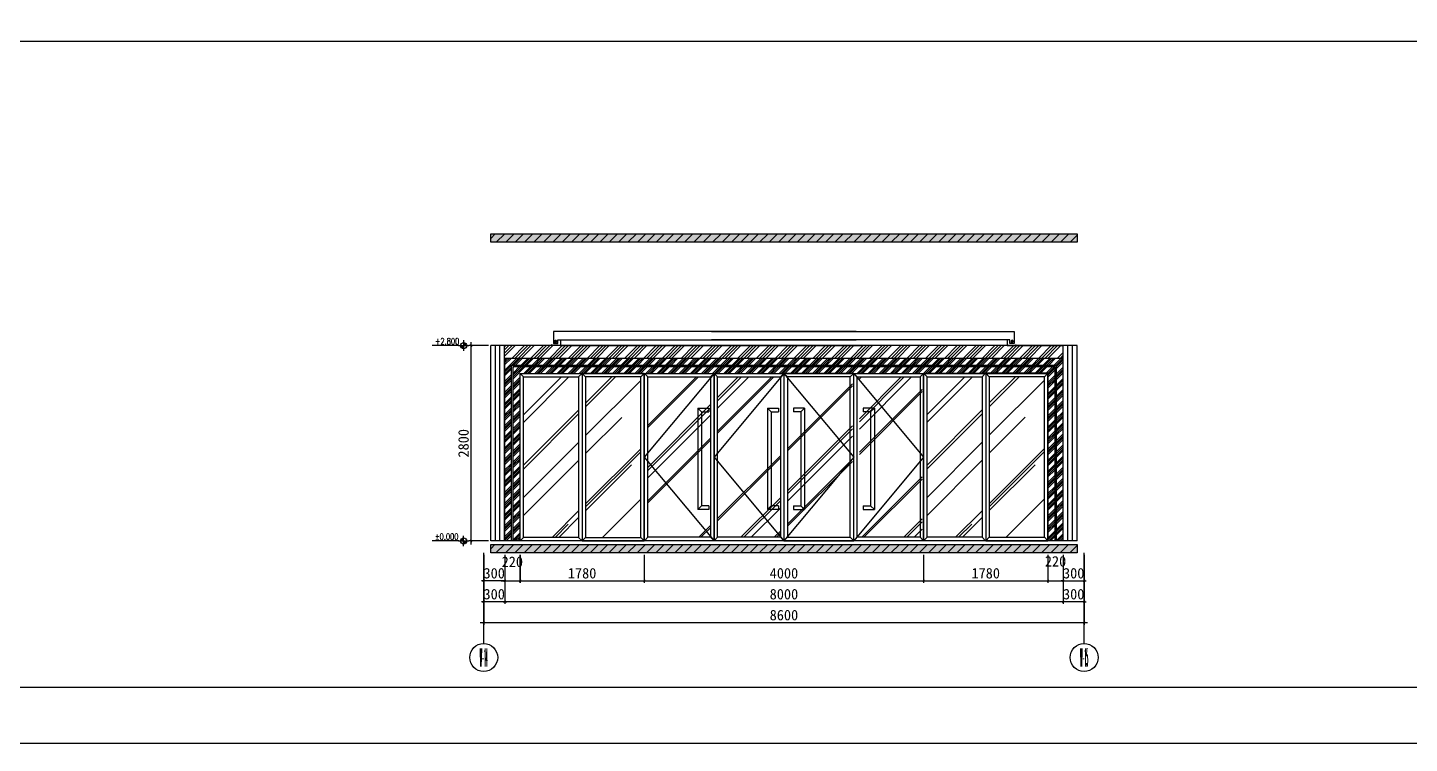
# Model space of a CAD drawing. Header units: millimetres. Extents: x 110215 to 630040, y -488650 to 141897.
# Drawn here: x 353544 to 373335, y 121786 to 132042 of the extents above; entities that cross this region are included whole.
import ezdxf
from ezdxf.enums import TextEntityAlignment as Align
from ezdxf.xclip import XClip

# ---------------------------------------------------------------- set-up
doc = ezdxf.new("R2010")
doc.units = ezdxf.units.MM
doc.header["$LTSCALE"] = 1000
doc.header["$XCLIPFRAME"] = 0
doc.layers.get('Defpoints').update_dxf_attribs({"color": 2})
for name, color, linetype in [('0-118标注', 2, 'Continuous'), ('0-140b立面看线', 3, 'Continuous'), ('0-140c立面材料填充', 250, 'Continuous'), ('0-140d立面材料分隔', 146, 'Continuous'), ('0-140立面图剖切线', 4, 'Continuous')]:
    doc.layers.add(name, color=color, linetype=linetype)
doc.styles.add('_TCH_AXIS', font='COMPLEX', dxfattribs={"bigfont": 'GBCBIG'})
doc.styles.add('COMPLEX', font='COMPLEX')
doc.styles.add('DIM_FONT', font='SIMPLEX', dxfattribs={"width": 0.7, "bigfont": 'GBCBIG'})
doc.styles.add('黑体', font='simhei.ttf')
doc.dimstyles.new('50', dxfattribs={"dimscale": 50, "dimtxt": 3, "dimasz": 0.6, "dimexe": 0.6, "dimexo": 0.6, "dimtad": 1, "dimdec": 0, "dimdsep": 46, "dimtxsty": '黑体', "dimblk1": 'ARCHTICK', "dimblk2": 'ARCHTICK', "dimsah": 1, "dimcen": 0, "dimdle": 1, "dimclrd": 251, "dimclre": 251, "dimclrt": 2, "dimadec": 0, "dimazin": 0, "dimtfac": 1, "dimtdec": 0, "dimtix": 1, "dimtmove": 2, "dimatfit": 3, "dimldrblk": 'DOT', "dimfxl": 0, "dimtolj": 1, "dimtzin": 0, "dimarcsym": 0})
pattern_1 = [(50, (309677.26, 30123.26), (182.18467, -15.939086), [19.05, -209.55]), (355, (309677.26, 30123.26), (-35.24342, 191.05685), [15.24, -167.64058]), (100.451445, (309692.44, 30121.93), (146.94125, 175.11775), [16.19001, -178.09024]), (46.1842, (309677.26, 30174.06), (271.07904, -42.04233), [28.575, -314.325]), (96.63556, (309699.85, 30170.55), (237.40413, 247.42612), [24.28502, -267.1356]), (351.18415, (309677.26, 30174.06), (237.40413, 247.42612), [22.85997, -251.45973]), (21, (309702.66, 30161.36), (151.61439, -102.2652), [19.05, -209.55]), (326, (309702.66, 30161.36), (61.80203, 184.18797), [15.24, -167.64]), (71.451445, (309715.3, 30152.83), (213.41642, 81.92277), [16.19001, -178.08994]), (37.5, (309677.257, 30123.256), (3.088603, 84.555039), [0, -165.608, 0, -170.18, 0, -168.275]), (7.5, (309677.26, 30123.26), (66.819663, 100.180575), [0, -97.028, 0, -161.798, 0, -64.135]), (327.5, (309620.615, 30123.256), (135.590595, -5.728744), [0, -63.5, 0, -198.12, 0, -262.89]), (317.5, (309595.21, 30123.26), (148.12918, 25.42649), [0, -82.55, 0, -131.572, 0, -186.69])]
pattern_2 = [(45, (309677.26, 30123.26), (-67.35192, 67.35192), [])]

# ---------------------------------------------------------------- blocks, each defined once
blk = doc.blocks.new('_ArchTick')
at = {"color": 0, "linetype": 'ByBlock', "const_width": 0.4}
blk.add_lwpolyline([(-0.5, -0.5), (0.5, 0.5)], dxfattribs=at)
blk = doc.blocks.new('*D328')
at = {"color": 251, "lineweight": -2, "transparency": 16777216}
for p, q in [((360377, 124486), (360377, 124086)), ((360597, 124486), (360597, 124086)), ((360327, 124116), (360647, 124116))]:
    blk.add_line(p, q, dxfattribs=at)
at = {"layer": 'Defpoints', "color": 0, "transparency": 16777216}
for p in [(360377, 124516), (360597, 124516), (360597, 124116)]:
    blk.add_point(p, dxfattribs=at)
at = {"color": 251, "lineweight": -2, "transparency": 16777216, "xscale": 30, "yscale": 30, "zscale": 30, "rotation": 180}
blk.add_blockref('_ArchTick', (360377, 124116), dxfattribs=at)
at = {"color": 251, "lineweight": -2, "transparency": 16777216, "xscale": 30, "yscale": 30, "zscale": 30}
blk.add_blockref('_ArchTick', (360597, 124116), dxfattribs=at)
at = {"color": 2, "transparency": 16777216, "insert": (360487, 124387), "char_height": 150, "attachment_point": 5, "style": '黑体'}
blk.add_mtext('\\A1;220', dxfattribs=at)
blk = doc.blocks.new('_DOT')
at = {"color": 0, "linetype": 'ByBlock'}
blk.add_line((-0.5, 0), (-1, 0), dxfattribs=at)
at = {"color": 0, "linetype": 'ByBlock', "const_width": 0.5}
blk.add_lwpolyline([(-0.25, 0, 1), (0.25, 0, 1)], format="xyb", close=True, dxfattribs=at)
blk = doc.blocks.new('*D329')
at = {"color": 251, "lineweight": -2, "transparency": 16777216}
for p, q in [((360596, 124486), (360596, 124086)), ((362376, 124486), (362376, 124086)), ((360546, 124116), (362426, 124116))]:
    blk.add_line(p, q, dxfattribs=at)
at = {"layer": 'Defpoints', "color": 0, "transparency": 16777216}
for p in [(360596, 124516), (362376, 124516), (362376, 124116)]:
    blk.add_point(p, dxfattribs=at)
at = {"color": 251, "lineweight": -2, "transparency": 16777216, "xscale": 30, "yscale": 30, "zscale": 30, "rotation": 180}
blk.add_blockref('_ArchTick', (360596, 124116), dxfattribs=at)
at = {"color": 251, "lineweight": -2, "transparency": 16777216, "xscale": 30, "yscale": 30, "zscale": 30}
blk.add_blockref('_ArchTick', (362376, 124116), dxfattribs=at)
at = {"color": 2, "transparency": 16777216, "insert": (361486, 124223), "char_height": 150, "attachment_point": 5, "style": '黑体'}
blk.add_mtext('\\A1;1780', dxfattribs=at)
blk = doc.blocks.new('*D322')
at = {"color": 251, "lineweight": -2, "transparency": 16777216}
for p, q in [((362377, 124486), (362377, 124086)), ((366377, 124486), (366377, 124086)), ((362327, 124116), (366427, 124116))]:
    blk.add_line(p, q, dxfattribs=at)
at = {"layer": 'Defpoints', "color": 0, "transparency": 16777216}
for p in [(362377, 124516), (366377, 124516), (366377, 124116)]:
    blk.add_point(p, dxfattribs=at)
at = {"color": 251, "lineweight": -2, "transparency": 16777216, "xscale": 30, "yscale": 30, "zscale": 30, "rotation": 180}
blk.add_blockref('_ArchTick', (362377, 124116), dxfattribs=at)
at = {"color": 251, "lineweight": -2, "transparency": 16777216, "xscale": 30, "yscale": 30, "zscale": 30}
blk.add_blockref('_ArchTick', (366377, 124116), dxfattribs=at)
at = {"color": 2, "transparency": 16777216, "insert": (364377, 124223), "char_height": 150, "attachment_point": 5, "style": '黑体'}
blk.add_mtext('\\A1;4000', dxfattribs=at)
blk = doc.blocks.new('*D323')
at = {"color": 251, "lineweight": -2, "transparency": 16777216}
for p, q in [((366377, 124486), (366377, 124086)), ((368158, 124486), (368158, 124086)), ((366327, 124116), (368208, 124116))]:
    blk.add_line(p, q, dxfattribs=at)
at = {"layer": 'Defpoints', "color": 0, "transparency": 16777216}
for p in [(366377, 124516), (368158, 124516), (368158, 124116)]:
    blk.add_point(p, dxfattribs=at)
at = {"color": 251, "lineweight": -2, "transparency": 16777216, "xscale": 30, "yscale": 30, "zscale": 30, "rotation": 180}
blk.add_blockref('_ArchTick', (366377, 124116), dxfattribs=at)
at = {"color": 251, "lineweight": -2, "transparency": 16777216, "xscale": 30, "yscale": 30, "zscale": 30}
blk.add_blockref('_ArchTick', (368158, 124116), dxfattribs=at)
at = {"color": 2, "transparency": 16777216, "insert": (367267, 124223), "char_height": 150, "attachment_point": 5, "style": '黑体'}
blk.add_mtext('\\A1;1780', dxfattribs=at)
blk = doc.blocks.new('*D324')
at = {"color": 251, "lineweight": -2, "transparency": 16777216}
for p, q in [((368157, 124486), (368157, 124086)), ((368377, 124486), (368377, 124086)), ((368107, 124116), (368427, 124116))]:
    blk.add_line(p, q, dxfattribs=at)
at = {"layer": 'Defpoints', "color": 0, "transparency": 16777216}
for p in [(368157, 124516), (368377, 124516), (368377, 124116)]:
    blk.add_point(p, dxfattribs=at)
at = {"color": 251, "lineweight": -2, "transparency": 16777216, "xscale": 30, "yscale": 30, "zscale": 30, "rotation": 180}
blk.add_blockref('_ArchTick', (368157, 124116), dxfattribs=at)
at = {"color": 251, "lineweight": -2, "transparency": 16777216, "xscale": 30, "yscale": 30, "zscale": 30}
blk.add_blockref('_ArchTick', (368377, 124116), dxfattribs=at)
at = {"color": 2, "transparency": 16777216, "insert": (368267, 124394), "char_height": 150, "attachment_point": 5, "style": '黑体'}
blk.add_mtext('\\A1;220', dxfattribs=at)
blk = doc.blocks.new('*D325')
at = {"color": 251, "lineweight": -2, "transparency": 16777216}
for p, q in [((360077, 124486), (360077, 124086)), ((360377, 124486), (360377, 124086)), ((360077, 124116), (360047, 124116)), ((360377, 124116), (360077, 124116)), ((360377, 124116), (360407, 124116))]:
    blk.add_line(p, q, dxfattribs=at)
at = {"layer": 'Defpoints', "color": 0, "transparency": 16777216}
for p in [(360077, 124516), (360377, 124516), (360077, 124116)]:
    blk.add_point(p, dxfattribs=at)
at = {"color": 251, "lineweight": -2, "transparency": 16777216, "xscale": 30, "yscale": 30, "zscale": 30}
blk.add_blockref('_ArchTick', (360077, 124116), dxfattribs=at)
at = {"color": 251, "lineweight": -2, "transparency": 16777216, "xscale": 30, "yscale": 30, "zscale": 30, "rotation": 180}
blk.add_blockref('_ArchTick', (360377, 124116), dxfattribs=at)
at = {"color": 2, "transparency": 16777216, "insert": (360227, 124223), "char_height": 150, "attachment_point": 5, "style": '黑体'}
blk.add_mtext('\\A1;300', dxfattribs=at)
blk = doc.blocks.new('*D326')
at = {"color": 251, "lineweight": -2, "transparency": 16777216}
for p, q in [((368377, 124486), (368377, 124086)), ((368677, 124486), (368677, 124086)), ((368377, 124116), (368347, 124116)), ((368377, 124116), (368677, 124116)), ((368677, 124116), (368707, 124116))]:
    blk.add_line(p, q, dxfattribs=at)
at = {"layer": 'Defpoints', "color": 0, "transparency": 16777216}
for p in [(368377, 124516), (368677, 124516), (368677, 124116)]:
    blk.add_point(p, dxfattribs=at)
at = {"color": 251, "lineweight": -2, "transparency": 16777216, "xscale": 30, "yscale": 30, "zscale": 30}
blk.add_blockref('_ArchTick', (368377, 124116), dxfattribs=at)
at = {"color": 251, "lineweight": -2, "transparency": 16777216, "xscale": 30, "yscale": 30, "zscale": 30, "rotation": 180}
blk.add_blockref('_ArchTick', (368677, 124116), dxfattribs=at)
at = {"color": 2, "transparency": 16777216, "insert": (368527, 124223), "char_height": 150, "attachment_point": 5, "style": '黑体'}
blk.add_mtext('\\A1;300', dxfattribs=at)
blk = doc.blocks.new('*D327')
at = {"color": 251, "lineweight": -2, "transparency": 16777216}
for p, q in [((368377, 124086), (368377, 123786)), ((368677, 124086), (368677, 123786)), ((368377, 123816), (368347, 123816)), ((368677, 123816), (368377, 123816)), ((368677, 123816), (368707, 123816))]:
    blk.add_line(p, q, dxfattribs=at)
at = {"layer": 'Defpoints', "color": 0, "transparency": 16777216}
for p in [(368377, 124116), (368677, 124116), (368377, 123816)]:
    blk.add_point(p, dxfattribs=at)
at = {"color": 251, "lineweight": -2, "transparency": 16777216, "xscale": 30, "yscale": 30, "zscale": 30}
blk.add_blockref('_ArchTick', (368377, 123816), dxfattribs=at)
at = {"color": 251, "lineweight": -2, "transparency": 16777216, "xscale": 30, "yscale": 30, "zscale": 30, "rotation": 180}
blk.add_blockref('_ArchTick', (368677, 123816), dxfattribs=at)
at = {"color": 2, "transparency": 16777216, "insert": (368527, 123923), "char_height": 150, "attachment_point": 5, "style": '黑体'}
blk.add_mtext('\\A1;300', dxfattribs=at)
blk = doc.blocks.new('*D330')
at = {"color": 251, "lineweight": -2, "transparency": 16777216}
for p, q in [((360377, 124086), (360377, 123786)), ((368377, 124086), (368377, 123786)), ((368427, 123816), (360327, 123816))]:
    blk.add_line(p, q, dxfattribs=at)
at = {"layer": 'Defpoints', "color": 0, "transparency": 16777216}
for p in [(360377, 124116), (368377, 124116), (360377, 123816)]:
    blk.add_point(p, dxfattribs=at)
at = {"color": 251, "lineweight": -2, "transparency": 16777216, "xscale": 30, "yscale": 30, "zscale": 30, "rotation": 180}
blk.add_blockref('_ArchTick', (360377, 123816), dxfattribs=at)
at = {"color": 251, "lineweight": -2, "transparency": 16777216, "xscale": 30, "yscale": 30, "zscale": 30}
blk.add_blockref('_ArchTick', (368377, 123816), dxfattribs=at)
at = {"color": 2, "transparency": 16777216, "insert": (364377, 123923), "char_height": 150, "attachment_point": 5, "style": '黑体'}
blk.add_mtext('\\A1;8000', dxfattribs=at)
blk = doc.blocks.new('*D331')
at = {"color": 251, "lineweight": -2, "transparency": 16777216}
for p, q in [((360077, 124086), (360077, 123786)), ((360377, 124086), (360377, 123786)), ((360077, 123816), (360047, 123816)), ((360377, 123816), (360077, 123816)), ((360377, 123816), (360407, 123816))]:
    blk.add_line(p, q, dxfattribs=at)
at = {"layer": 'Defpoints', "color": 0, "transparency": 16777216}
for p in [(360077, 124116), (360377, 124116), (360077, 123816)]:
    blk.add_point(p, dxfattribs=at)
at = {"color": 251, "lineweight": -2, "transparency": 16777216, "xscale": 30, "yscale": 30, "zscale": 30}
blk.add_blockref('_ArchTick', (360077, 123816), dxfattribs=at)
at = {"color": 251, "lineweight": -2, "transparency": 16777216, "xscale": 30, "yscale": 30, "zscale": 30, "rotation": 180}
blk.add_blockref('_ArchTick', (360377, 123816), dxfattribs=at)
at = {"color": 2, "transparency": 16777216, "insert": (360227, 123923), "char_height": 150, "attachment_point": 5, "style": '黑体'}
blk.add_mtext('\\A1;300', dxfattribs=at)
blk = doc.blocks.new('*D332')
at = {"color": 251, "lineweight": -2, "transparency": 16777216}
for p, q in [((360077, 123786), (360077, 123486)), ((368677, 123786), (368677, 123486)), ((360027, 123516), (368727, 123516))]:
    blk.add_line(p, q, dxfattribs=at)
at = {"layer": 'Defpoints', "color": 0, "transparency": 16777216}
for p in [(360077, 123816), (368677, 123816), (368677, 123516)]:
    blk.add_point(p, dxfattribs=at)
at = {"color": 251, "lineweight": -2, "transparency": 16777216, "xscale": 30, "yscale": 30, "zscale": 30, "rotation": 180}
blk.add_blockref('_ArchTick', (360077, 123516), dxfattribs=at)
at = {"color": 251, "lineweight": -2, "transparency": 16777216, "xscale": 30, "yscale": 30, "zscale": 30}
blk.add_blockref('_ArchTick', (368677, 123516), dxfattribs=at)
at = {"color": 2, "transparency": 16777216, "insert": (364377, 123623), "char_height": 150, "attachment_point": 5, "style": '黑体'}
blk.add_mtext('\\A1;8600', dxfattribs=at)
blk = doc.blocks.new('_AXISO')
blk.add_circle((0, 0), 0.5)
at = {"style": 'COMPLEX', "width": 1.041667}
blk.add_attdef('A', text='', height=0.56, dxfattribs=at).set_placement((-0.25, -0.28), (0.25, -0.28), align=Align.FIT)
blk = doc.blocks.new('*D333')
at = {"color": 251, "lineweight": -2, "transparency": 16777216}
for p, q in [((360147, 127486), (359865, 127486)), ((359895, 124636), (359895, 127536)), ((360147, 124686), (359865, 124686))]:
    blk.add_line(p, q, dxfattribs=at)
at = {"layer": 'Defpoints', "color": 0, "transparency": 16777216}
for p in [(359895, 127486), (360177, 127486), (360177, 124686)]:
    blk.add_point(p, dxfattribs=at)
at = {"color": 251, "lineweight": -2, "transparency": 16777216, "xscale": 30, "yscale": 30, "zscale": 30}
for p, rotation in [((359895, 127486), 90), ((359895, 124686), 270)]:
    blk.add_blockref('_ArchTick', p, dxfattribs=dict(at, rotation=rotation))
at = {"color": 2, "transparency": 16777216, "insert": (359788, 126086), "char_height": 150, "attachment_point": 5, "rotation": 90, "style": '黑体'}
blk.add_mtext('\\A1;2800', dxfattribs=at)
blk = doc.blocks.new('ADSFSEW')
at = {"color": 4}
for p, q in [((500520, 130071, 459), (500467, 130121, 459)), ((500467, 130121, 459), (500467, 128671, 679)), ((500467, 130121, 459), (500626, 130121, 459)), ((500520, 130071, 459), (500520, 128721, 679)), ((500520, 130071, 459), (500626, 130071, 459)), ((500626, 130121, 459), (500626, 130071, 459)), ((500520, 128721, 679), (500467, 128671, 679)), ((500626, 128671, 679), (500467, 128671, 679)), ((500626, 128721, 679), (500520, 128721, 679)), ((500626, 128721, 679), (500626, 128671, 679))]:
    blk.add_line(p, q, dxfattribs=at)
blk = doc.blocks.new('*D1420')
at = {"color": 251, "lineweight": -2, "transparency": 16777216}
for p, q in [((547972, 134264), (547972, 133964)), ((590973, 134264), (590973, 133964)), ((547922, 133994), (591023, 133994))]:
    blk.add_line(p, q, dxfattribs=at)
at = {"layer": 'Defpoints', "color": 0, "transparency": 16777216}
for p in [(547972, 134294), (590973, 134294), (590973, 133994)]:
    blk.add_point(p, dxfattribs=at)
at = {"color": 251, "lineweight": -2, "transparency": 16777216, "xscale": 30, "yscale": 30, "zscale": 30, "rotation": 180}
blk.add_blockref('_ArchTick', (547972, 133994), dxfattribs=at)
at = {"color": 251, "lineweight": -2, "transparency": 16777216, "xscale": 30, "yscale": 30, "zscale": 30}
blk.add_blockref('_ArchTick', (590973, 133994), dxfattribs=at)
at = {"color": 2, "transparency": 16777216, "insert": (569472, 134101), "char_height": 150, "attachment_point": 5, "style": '黑体'}
blk.add_mtext('\\A1;43001', dxfattribs=at)
blk = doc.blocks.new('*U702')
at = {"extrusion": (0, 0, -1)}
for points in [[(0, 0), (1.5, 0, 0.414214), (0, 1.5)], [(0, 0), (-1.5, 0, 0.414214), (0, -1.5)]]:
    blk.add_hatch(color=256, dxfattribs=at).paths.add_polyline_path(points)
for p, q in [((-2.25, 0), (-15.09, 0)), ((-2.52, 0), (2.52, 0)), ((0, -2.52), (0, 2.52))]:
    blk.add_line(p, q)
blk.add_circle((0, 0), 1.5)
at = {"style": 'DIM_FONT', "width": 0.7, "flags": 8}
blk.add_attdef('%%P0.000', (-13.68, -0.59), '', height=3, dxfattribs=at)
blk = doc.blocks.new('*U703')
at = {"extrusion": (0, 0, -1)}
for points in [[(0, 0), (1.5, 0, -0.414214), (0, -1.5)], [(0, 0), (-1.5, 0, -0.414214), (0, 1.5)]]:
    blk.add_hatch(color=256, dxfattribs=at).paths.add_polyline_path(points)
for p, q in [((-2.25, 0), (-15.09, 0)), ((-2.52, 0), (2.52, 0)), ((0, 2.52), (0, -2.52))]:
    blk.add_line(p, q)
blk.add_circle((0, 0), 1.5)
at = {"style": 'DIM_FONT', "width": 0.7, "flags": 8}
blk.add_attdef('%%P0.000', (-13.68, 0.59), '', height=3, dxfattribs=at)
blk = doc.blocks.new('A$C087422EE')
for p, q in [((0, 28), (54, 28)), ((8, 72), (8, 63)), ((45, 72), (8, 72)), ((8, 63), (45, 63)), ((12, 63), (16, 45)), ((27, 0), (27, 54)), ((41, 63), (37, 45)), ((45, 63), (45, 72))]:
    blk.add_line(p, q)
blk.add_circle((27, 28), 20)
blk = doc.blocks.new('dsfsdfs')
h = blk.add_hatch()
h.set_pattern_fill('ANSI31', color=250, scale=30)
h.set_pattern_definition(pattern_2)
h.paths.add_polyline_path([(577036.8, 138713.7), (577036.8, 139413.7), (580885, 139413.7), (580885, 138713.7), (581485, 138713.7), (581485, 139413.7), (584532.4, 139413.7), (584532.4, 138713.7), (585143.4, 138713.7), (585143.4, 139413.7), (587655.8, 139413.7), (587655.8, 138713.7), (588277.5, 138713.7), (588277.5, 139413.7), (590972.5, 139413.7), (590972.5, 139563.7), (547971.5, 139563.7), (547971.5, 138713.7), (548572.1, 138713.7), (548572.1, 139413.7), (550714.8, 139413.7), (550714.8, 138713.7), (551214.8, 138713.7), (551214.8, 139413.7), (553514.8, 139413.7), (553514.8, 138713.7), (554014.8, 138713.7), (554014.8, 139413.7), (556150.1, 139413.7), (556150.1, 138713.7), (556750.2, 138713.7), (556750.2, 139413.7), (556809.7, 139413.7), (556809.7, 138713.7), (557211.6, 138713.7), (557211.6, 139413.7), (560135.5, 139413.7), (560135.5, 138713.7), (560735.5, 138713.7), (560735.5, 139413.7), (563085.4, 139413.7), (563085.4, 138713.7), (563585.4, 138713.7), (563585.4, 139413.7), (566385, 139413.7), (566385, 138713.7), (566985, 138713.7), (566985, 139413.7), (569879.2, 139413.7), (569879.2, 138713.7), (570482.1, 138713.7), (570482.1, 139413.7), (572334.9, 139413.7), (572334.9, 138713.7), (572935.3, 138713.7), (572935.3, 139413.7), (576436.8, 139413.7), (576436.8, 138713.7)])
h = blk.add_hatch()
h.set_pattern_fill('ANSI31', color=250, scale=30)
h.set_pattern_definition(pattern_2)
h.paths.add_polyline_path([(547971.5, 134993.7), (547971.5, 135113.7), (590266.5, 135113.7), (590266.5, 134993.7)])
at = {"layer": '0-140c立面材料填充'}
h = blk.add_hatch(dxfattribs=at)
h.set_pattern_fill('AR-CONC', color=256)
h.set_pattern_definition(pattern_1)
h.paths.add_polyline_path([(556750.2, 139413.7), (556809.7, 139413.7), (556809.7, 138713.7), (557211.6, 138713.7), (557211.6, 139413.7), (560135.5, 139413.7), (560135.5, 138713.7), (560735.5, 138713.7), (560735.5, 139413.7), (563085.4, 139413.7), (563085.4, 138713.7), (563585.4, 138713.7), (563585.4, 139413.7), (566385, 139413.7), (566385, 138713.7), (566985, 138713.7), (566985, 139413.7), (569879.2, 139413.7), (569879.2, 138713.7), (570482.1, 138713.7), (570482.1, 139413.7), (572334.9, 139413.7), (572334.9, 138713.7), (572935.3, 138713.7), (572935.3, 139413.7), (576436.8, 139413.7), (576436.8, 138713.7), (577036.8, 138713.7), (577036.8, 139413.7), (580885, 139413.7), (580885, 138713.7), (581485, 138713.7), (581485, 139413.7), (584532.4, 139413.7), (584532.4, 138713.7), (585143.4, 138713.7), (585143.4, 139413.7), (587655.8, 139413.7), (587655.8, 138713.7), (588277.5, 138713.7), (588277.5, 139413.7), (590972.5, 139413.7), (590972.5, 139563.7), (547971.5, 139563.7), (547971.5, 138713.7), (548572.1, 138713.7), (548572.1, 139413.7), (550714.8, 139413.7), (550714.8, 138713.7), (551214.8, 138713.7), (551214.8, 139413.7), (553514.8, 139413.7), (553514.8, 138713.7), (554014.8, 138713.7), (554014.8, 139413.7), (556150.1, 139413.7), (556150.1, 138713.7), (556750.2, 138713.7)])
h = blk.add_hatch(dxfattribs=at)
h.set_pattern_fill('AR-CONC', color=256)
h.set_pattern_definition(pattern_1)
h.paths.add_polyline_path([(547971.5, 134993.7), (547971.5, 135113.7), (590972.5, 135113.7), (590972.5, 134993.7)])
for p, q in [((547971.5, 135113.7), (590972.5, 135113.7)), ((547971.5, 134993.7), (590972.5, 134993.7))]:
    blk.add_line(p, q)
blk.add_lwpolyline([(551214.8, 138713.7), (550714.8, 138713.7), (550714.8, 139413.7), (548572.1, 139413.7), (548572.1, 138713.7), (547971.5, 138713.7), (547971.5, 139563.7), (590972.5, 139563.7)])
blk.add_lwpolyline([(547971.5, 135113.7), (590972.5, 135113.7), (590972.5, 134993.7), (547971.5, 134993.7)], close=True)
at = {"layer": '0-140立面图剖切线'}
for p, q in [((547971.5, 137963.7), (590972.5, 137963.7)), ((547971.5, 135163.7), (590972.5, 135163.7))]:
    blk.add_line(p, q, dxfattribs=at)
dim = blk.add_linear_dim(base=(590972.5, 133993.7), p1=(547971.5, 134293.7), p2=(590972.5, 134293.7), angle=180, dimstyle='50', override={"dimfxl": 10, "dimarcsym": 1})
dim.commit()
dim.dimension.update_dxf_attribs({"geometry": '*D1420', "text_midpoint": (569472, 134100.8)})

msp = doc.modelspace()

# ---------------------------------------------------------------- hatches: boundary and pattern name
h = msp.add_hatch()
h.set_pattern_fill('ANSI31', color=250, scale=30)
h.set_pattern_definition([(45, (-137325.16, -10573.77), (-67.351921, 67.351921), [])])
h.paths.add_polyline_path([(360176.7, 129086.1), (360176.7, 128966.1), (368576.5, 128966.1), (368576.5, 129086.1)])
h.paths.add_polyline_path([(368576.5, 124516.1), (368576.5, 124636.1), (360176.7, 124636.1), (360176.7, 124516.1)])
h = msp.add_hatch()
h.set_pattern_fill('ANSI34', color=250, scale=10)
h.set_pattern_definition([(45, (-137325.16, -10573.77), (-134.70384, 134.70384), []), (45, (-137280.26, -10573.77), (-134.70384, 134.70384), []), (45, (-137235.36, -10573.77), (-134.70384, 134.70384), []), (45, (-137190.46, -10573.77), (-134.70384, 134.70384), [])])
h.paths.add_polyline_path([(366376.7, 127486.1), (362376.7, 127486.1), (362376.7, 127306.1), (366376.7, 127306.1)])
h.paths.add_polyline_path([(362376.7, 127486.1), (360376.7, 127486.1), (360376.7, 127306.1), (362376.7, 127306.1)])
h.paths.add_polyline_path([(368376.5, 127486.1), (366376.7, 127486.1), (366376.7, 127306.1), (368376.5, 127306.1)])
at = {"layer": '0-140c立面材料填充'}
h = msp.add_hatch(dxfattribs=at)
h.set_pattern_fill('AR-CONC', color=256)
h.set_pattern_definition([(50, (-137325.16, -10573.77), (182.18467, -15.939086), [19.05, -209.55]), (355, (-137325.16, -10573.77), (-35.24342, 191.056845), [15.24, -167.640584]), (100.451445, (-137309.98, -10575.1), (146.94125, 175.11775), [16.19001, -178.090245]), (46.1842, (-137325.16, -10522.97), (271.07904, -42.04233), [28.575, -314.325]), (96.63556, (-137302.57, -10526.47), (237.40413, 247.42612), [24.28502, -267.13561]), (351.18415, (-137325.16, -10522.97), (237.40413, 247.42612), [22.85997, -251.45973]), (21, (-137299.76, -10535.67), (151.61439, -102.2652), [19.05, -209.55]), (326, (-137299.76, -10535.67), (61.80203, 184.187966), [15.24, -167.64]), (71.451445, (-137287.13, -10544.19), (213.41642, 81.92277), [16.19001, -178.08994]), (37.5, (-137325.164, -10573.766), (3.088603, 84.555039), [0, -165.608, 0, -170.18, 0, -168.275]), (7.5, (-137325.16, -10573.77), (66.819663, 100.180575), [0, -97.028, 0, -161.798, 0, -64.135]), (327.5, (-137381.806, -10573.766), (135.590595, -5.728744), [0, -63.5, 0, -198.12, 0, -262.89]), (317.5, (-137407.21, -10573.77), (148.129181, 25.42649), [0, -82.55, 0, -131.572, 0, -186.69])])
h.paths.add_polyline_path([(368576.5, 128966.1), (368576.5, 129086.1), (360176.7, 129086.1), (360176.7, 128966.1)])
h.paths.add_polyline_path([(360176.7, 124636.1), (360176.7, 124516.1), (368576.5, 124516.1), (368576.5, 124636.1)])
h = msp.add_hatch(dxfattribs=at)
h.set_pattern_fill('ANSI34', color=256, scale=150, style=0)
h.set_pattern_definition([(45, (75453.97, 80537.94), (-79.549513, 79.549513), []), (45, (75480.49, 80537.94), (-79.549513, 79.549513), []), (45, (75507.01, 80537.94), (-79.549513, 79.549513), []), (45, (75533.52, 80537.94), (-79.549513, 79.549513), [])])
h.paths.add_polyline_path([(368156.5, 124688.8), (368256.5, 124688.8), (368256.5, 127186.1), (360496.7, 127186.1), (360496.7, 124688.8), (360596.7, 124686.1), (360596.7, 127086.1), (368156.5, 127086.1)], flags=17)
h.paths.add_polyline_path([(368276.5, 124686.1), (368376.5, 124688.8), (368376.5, 127306.1), (360376.7, 127306.1), (360376.7, 124686.1), (360476.7, 124686.1), (360476.7, 127206.1), (368276.5, 127206.1)])
h = msp.add_hatch(dxfattribs=at)
h.set_pattern_fill('AR-RROOF', color=256, scale=30, angle=45)
h.set_pattern_definition([(45, (0, -415.4), (646.5784, 1724.2092), [11430, -1524, 3810, -762]), (45, (447.2, 570.6), (-1255.4398, 177.809), [2286, -251.46, 4572, -571.5]), (45, (-188.6, 312), (2440.8336, 3162.8462), [6096, -1066.8, 3048, -762])])
h.paths.add_polyline_path([(361536.7, 124736.1), (362326.7, 124736.1), (362326.7, 127036.1), (361536.7, 127036.1)])
h.paths.add_polyline_path([(360646.7, 124736.1), (361436.7, 124736.1), (361436.7, 127036.1), (360646.7, 127036.1)])
h = msp.add_hatch(dxfattribs=at)
h.set_pattern_fill('MR镜面,_O', color=256, scale=30)
h.set_pattern_definition([(45, (-213282.6, -71349.6), (-1166.726, 1166.726), []), (45, (-213252.6, -71349.6), (-1166.726, 1166.726), []), (45, (-212682.6, -71349.6), (-1166.726, 1166.726), []), (45, (-212637.6, -71349.6), (-1166.726, 1166.726), []), (45, (-212532.6, -71349.6), (-1166.726, 1166.726), []), (45, (-212202.6, -71349.6), (-1166.726, 1166.726), []), (45, (-212172.6, -71349.6), (-1166.726, 1166.726), [])])
h.paths.add_polyline_path([(363426.1, 124738.8), (364326.1, 124738.8), (364326.1, 127036.1), (363426.1, 127036.1)])
h.paths.add_polyline_path([(363326.1, 127036.1), (362427.2, 127036.3), (362427.2, 124739), (363326.1, 124738.8)])
h.paths.add_polyline_path([(365356.8, 127036.1), (364426.1, 127036.1), (364426.1, 124738.8), (365356.8, 124738.8)])
h.paths.add_polyline_path([(366356.8, 127036.1), (365456.8, 127036.1), (365456.8, 124738.8), (366357.4, 124738.8)])
h = msp.add_hatch(dxfattribs=at)
h.set_pattern_fill('AR-RROOF', color=256, scale=30, angle=45)
h.set_pattern_definition([(45, (5780, -412.6), (646.5784, 1724.2092), [11430, -1524, 3810, -762]), (45, (6227.2, 573.4), (-1255.4398, 177.809), [2286, -251.46, 4572, -571.5]), (45, (5591.4, 314.8), (2440.8336, 3162.8462), [6096, -1066.8, 3048, -762])])
h.paths.add_polyline_path([(367316.7, 124738.8), (368106.7, 124738.8), (368106.7, 127038.8), (367316.7, 127038.8)])
h.paths.add_polyline_path([(366426.7, 124738.8), (367216.7, 124738.8), (367216.7, 127038.8), (366426.7, 127038.8)])

# ---------------------------------------------------------------- linework, layer by layer
for p, q in [((376592.6, 131841.2), (350797.2, 131841.2)), ((376592.6, 122585.6), (350797.2, 122585.6))]:
    msp.add_line(p, q)
for points in [[(350797.2, 141896.8), (376592.6, 141896.8), (376592.6, 121785.6), (350797.2, 121785.6)], [(368576.5, 128966.1), (360176.7, 128966.1), (360176.7, 129086.1), (368576.5, 129086.1)], [(360176.7, 124636.1), (368576.5, 124636.1), (368576.5, 124516.1), (360176.7, 124516.1)]]:
    msp.add_lwpolyline(points, close=True)
at = {"layer": '0-118标注'}
for p, q in [((360076.7, 123216.1, 13.8), (360076.7, 124516.1)), ((368676.7, 123216.1, 13.8), (368676.7, 124516.1))]:
    msp.add_line(p, q, dxfattribs=at)
at = {"layer": '0-140b立面看线'}
for p, q in [((361176.7, 127566.1), (365412.3, 127566.1)), ((361176.7, 127486.1), (365512.3, 127486.1)), ((367574.4, 127486.1), (363238.8, 127486.1)), ((367574.4, 127566.1), (363338.8, 127566.1))]:
    msp.add_line(p, q, dxfattribs=at)
at = {"layer": '0-140d立面材料分隔'}
for p, q in [((360376.7, 124686.1), (360376.7, 127486.1)), ((368376.5, 124686.1), (368376.5, 127486.1)), ((360376.7, 127306.1), (368376.5, 127306.1)), ((360376.7, 127306.1), (360376.7, 124686.1)), ((368376.5, 124688.8), (368376.5, 127306.1)), ((360646.7, 127036.1), (360597.2, 127086.1)), ((361436.7, 127036.3), (361486.1, 127086.3)), ((361536.7, 127036.3), (361487.2, 127086.3)), ((362326.7, 127036.3), (362376.1, 127086.3)), ((362427.2, 127036.3), (362377.8, 127086.3)), ((363326.1, 127036.1), (363375.5, 127086.1)), ((363426.1, 127036.1), (363376.7, 127086.1)), ((364326.1, 127036.1), (364375.5, 127086.1)), ((364426.1, 127036.1), (364376.7, 127086.1)), ((365326.7, 127036.1), (365376.1, 127086.1)), ((365426.7, 127036.1), (365377.2, 127086.1)), ((366326.7, 127037.9), (366376.1, 127087.9)), ((366426.7, 127038.8), (366377.2, 127088.8)), ((367216.7, 127039), (367266.1, 127089)), ((367316.7, 127039), (367267.2, 127089)), ((368106.7, 127039), (368156.1, 127089)), ((360646.7, 124736.1), (360597.2, 124686.1)), ((361436.7, 124736.1), (361486.1, 124686.1)), ((361536.7, 124736.1), (361487.2, 124686.1)), ((362326.7, 124736.1), (362376.1, 124686.1)), ((362427.2, 124739), (362377.8, 124689)), ((363326.1, 124738.8), (363375.5, 124688.8)), ((363426.1, 124738.8), (363376.7, 124688.8)), ((364326.1, 124738.8), (364375.5, 124688.8)), ((364426.1, 124738.8), (364376.7, 124688.8)), ((365326.7, 124738.8), (365376.1, 124688.8)), ((365426.7, 124738.8), (365377.2, 124688.8)), ((366326.7, 124739), (366376.1, 124689)), ((366426.7, 124738.8), (366377.2, 124688.8)), ((367216.7, 124738.8), (367266.1, 124688.8)), ((367316.7, 124738.8), (367267.2, 124688.8)), ((368106.7, 124738.8), (368156.1, 124688.8))]:
    msp.add_line(p, q, dxfattribs=at)
for points in [[(360476.7, 124688.8), (360476.7, 127206.1), (368276.5, 127206.1), (368276.5, 124688.8)], [(360496.7, 124688.8), (360496.7, 127186.1), (368256.5, 127186.1), (368256.5, 124688.8)], [(360596.7, 124688.8), (360596.7, 127086.1), (368156.5, 127086.1), (368156.5, 124688.8)], [(362376.7, 124688.8), (362376.7, 127086.1), (366376.7, 127087.3), (366377.2, 124688.8)], [(363376.1, 127086.1), (362377.2, 125887.7), (363376.1, 124688.8)], [(364376.1, 127086.1), (363376.1, 125887.4), (364376.1, 124688.8)], [(364376.1, 127086.1), (365376.7, 125887.5), (364376.1, 124688.8)], [(365376.7, 127086.1), (366376.9, 125888.4), (365376.7, 124688.8)]]:
    msp.add_lwpolyline(points, dxfattribs=at)
for points in [[(360596.7, 127086.1), (361486.7, 127086.1), (361486.7, 124686.1), (360596.7, 124686.1)], [(362376.7, 127086.1), (361486.7, 127086.1), (361486.7, 124686.1), (362376.7, 124686.1)], [(362376.7, 127086.1), (362377.2, 127086.3), (362377.2, 124689), (362376.7, 124688.8)], [(363376.1, 124688.8), (362377.2, 124689), (362377.2, 127086.3), (363376.1, 127086.1)], [(364376.1, 124688.8), (363376.1, 124688.8), (363376.1, 127086.1), (364376.1, 127086.1)], [(364376.1, 124688.8), (365376.7, 124688.8), (365376.7, 127086.1), (364376.1, 127086.1)], [(366377.2, 124689.8), (365376.7, 124688.8), (365376.7, 127086.1), (366376.7, 127087.1)], [(366376.7, 127088.8), (367266.7, 127088.8), (367266.7, 124688.8), (366376.7, 124688.8)], [(366377.2, 124688.8), (366376.7, 124689.8), (366376.7, 127087.1), (366376.7, 127086.1)], [(368156.7, 127088.8), (367266.7, 127088.8), (367266.7, 124688.8), (368156.7, 124688.8)], [(360646.7, 127036.1), (361436.7, 127036.1), (361436.7, 124736.1), (360646.7, 124736.1)], [(362326.7, 127036.1), (361536.7, 127036.1), (361536.7, 124736.1), (362326.7, 124736.1)], [(363326.1, 124738.8), (362427.2, 124739), (362427.2, 127036.3), (363326.1, 127036.1)], [(364326.1, 124738.8), (363426.1, 124738.8), (363426.1, 127036.1), (364326.1, 127036.1)], [(364426.1, 124738.8), (365326.7, 124738.8), (365326.7, 127036.1), (364426.1, 127036.1)], [(366327.2, 124739.8), (365426.7, 124738.8), (365426.7, 127036.1), (366326.7, 127037.1)], [(366426.7, 127038.8), (367216.7, 127038.8), (367216.7, 124738.8), (366426.7, 124738.8)], [(368106.7, 127038.8), (367316.7, 127038.8), (367316.7, 124738.8), (368106.7, 124738.8)]]:
    msp.add_lwpolyline(points, close=True, dxfattribs=at)
at = {"layer": '0-140立面图剖切线'}
for p, q in [((360176.7, 124686.1), (360176.7, 127486.1)), ((368576.5, 127486.1), (360176.7, 127486.1)), ((360243.3, 124686.1), (360243.3, 127486.1)), ((360310, 124686.1), (360310, 127486.1)), ((360376.7, 124686.1), (360376.7, 127486.1)), ((368376.5, 124686.1), (368376.5, 127486.1)), ((368443.2, 124686.1), (368443.2, 127486.1)), ((368509.9, 124686.1), (368509.9, 127486.1)), ((368576.5, 124686.1), (368576.5, 127486.1)), ((368576.5, 124686.1), (360176.7, 124686.1))]:
    msp.add_line(p, q, dxfattribs=at)
for points in [[(365412.3, 127686.1), (361176.7, 127686.1), (361076.7, 127686.1), (361076.7, 127516.1), (361136.7, 127516.1), (361136.7, 127566.1), (361176.7, 127566.1), (361176.7, 127486.1), (361056.7, 127486.1), (361056.7, 127496.1), (361046.7, 127496.1), (361046.7, 127486.1), (360376.7, 127486.1)], [(363338.8, 127686.1), (367574.4, 127686.1), (367674.4, 127686.1), (367674.4, 127516.1), (367614.4, 127516.1), (367614.4, 127566.1), (367574.4, 127566.1), (367574.4, 127486.1), (367694.4, 127486.1), (367694.4, 127496.1), (367704.4, 127496.1), (367704.4, 127486.1), (368374.4, 127486.1)]]:
    msp.add_lwpolyline(points, dxfattribs=at)

# ---------------------------------------------------------------- block references
ref = msp.add_blockref('dsfsdfs', (-177604.6, -10477.7))
XClip(ref).set_block_clipping_path([(570036.5129488781, 133063.2682650257), (591458.6792036295, 142318.8396935971)])
at = {"color": 1, "yscale": 0.75, "zscale": 0.75, "rotation": 180}
for p, xscale in [((361126.5, 127570.1), 0.75), ((367624.5, 127570.1), -0.75)]:
    msp.add_blockref('A$C087422EE', p, dxfattribs=dict(at, xscale=xscale))
at = {"layer": '0-118标注'}
ref = msp.add_blockref('*U703', (359789.4, 127486.1), dxfattribs=dict(at, xscale=30, yscale=30, zscale=30))
ref.add_attrib('%%P0.000', '+2.800', (359378.9, 127503.8), dxfattribs={"layer": '0', "color": 7, "height": 90, "style": 'DIM_FONT', "width": 0.7, "flags": 8})
ref = msp.add_blockref('*U702', (359789.4, 124686.1), dxfattribs=dict(at, xscale=30, yscale=30, zscale=30))
ref.add_attrib('%%P0.000', '±0.000', (359378.9, 124703.8), dxfattribs={"layer": '0', "color": 7, "height": 90, "style": 'DIM_FONT', "width": 0.7, "flags": 8})
ref = msp.add_blockref('_AXISO', (360076.7, 123016.1, 13.8), dxfattribs=dict(at, xscale=400, yscale=400, zscale=400))
ref.add_attrib('A', 'W-14', dxfattribs={"layer": '0', "height": 257.36, "style": '_TCH_AXIS', "width": 0.111111}).set_placement((360021.5, 122887.4, 13.8), (360131.8, 122887.4, 13.8), align=Align.FIT)
ref = msp.add_blockref('_AXISO', (368676.7, 123016.1, 13.8), dxfattribs=dict(at, xscale=400, yscale=400, zscale=400))
ref.add_attrib('A', 'W-15', dxfattribs={"layer": '0', "height": 257.36, "style": '_TCH_AXIS', "width": 0.113924}).set_placement((368621.5, 122887.4, 13.8), (368731.8, 122887.4, 13.8), align=Align.FIT)
at = {"layer": '0-140d立面材料分隔'}
for p in [(-137325.2, -3532.4), (-136326.3, -3532.4)]:
    msp.add_blockref('ADSFSEW', p, dxfattribs=at)
at = {"layer": '0-140d立面材料分隔', "xscale": -1}
for p in [(865138.8, -3532.4), (866138.8, -3532.4)]:
    msp.add_blockref('ADSFSEW', p, dxfattribs=at)

# ---------------------------------------------------------------- dimensions: what is measured, and where the dimension line sits
dim = msp.add_linear_dim(base=(359895, 127486.1), p1=(360176.7, 124686.1), p2=(360176.7, 127486.1), angle=90, dimstyle='50', override={"dimfxl": 10, "dimarcsym": 1})
dim.commit()
dim.dimension.update_dxf_attribs({"geometry": '*D333', "text_midpoint": (359787.9, 126086.1)})
for base, p1, p2, picture, middle in [((360076.7, 124116.1), (360376.7, 124516.1), (360076.7, 124516.1), '*D325', (360226.7, 124223.2)), ((362376.1, 124116.1), (360595.7, 124516.1), (362376.1, 124516.1), '*D329', (361485.9, 124223.2)), ((366376.7, 124116.1), (362376.7, 124516.1), (366376.7, 124516.1), '*D322', (364376.7, 124223.2)), ((368157.5, 124116.1), (366377.2, 124516.1), (368157.5, 124516.1), '*D323', (367267.4, 124223.2)), ((368676.7, 124116.1), (368376.5, 124516.1), (368676.7, 124516.1), '*D326', (368526.6, 124223.2)), ((360076.7, 123816.1), (360376.7, 124116.1), (360076.7, 124116.1), '*D331', (360226.7, 123923.2)), ((360376.7, 123816.1), (368376.5, 124116.1), (360376.7, 124116.1), '*D330', (364376.6, 123923.2)), ((368376.5, 123816.1), (368676.7, 124116.1), (368376.5, 124116.1), '*D327', (368526.6, 123923.2)), ((368676.7, 123516.1), (360076.7, 123816.1), (368676.7, 123816.1), '*D332', (364376.7, 123623.2))]:
    dim = msp.add_linear_dim(base=base, p1=p1, p2=p2, dimstyle='50', override={"dimfxl": 10, "dimarcsym": 1})
    dim.commit()
    dim.dimension.update_dxf_attribs({"geometry": picture, "text_midpoint": middle})
for base, p1, p2, picture, middle in [((360596.7, 124116.1), (360376.7, 124516.1), (360596.7, 124516.1), '*D328', (360486.9, 124386.6)), ((368376.5, 124116.1), (368156.5, 124516.1), (368376.5, 124516.1), '*D324', (368266.5, 124394))]:
    dim = msp.add_linear_dim(base=base, p1=p1, p2=p2, dimstyle='50', override={"dimfxl": 10, "dimarcsym": 1})
    dim.commit()
    dim.dimension.update_dxf_attribs({"geometry": picture, "text_midpoint": middle, "dimtype": 160})

doc.saveas('drawing.dxf')
